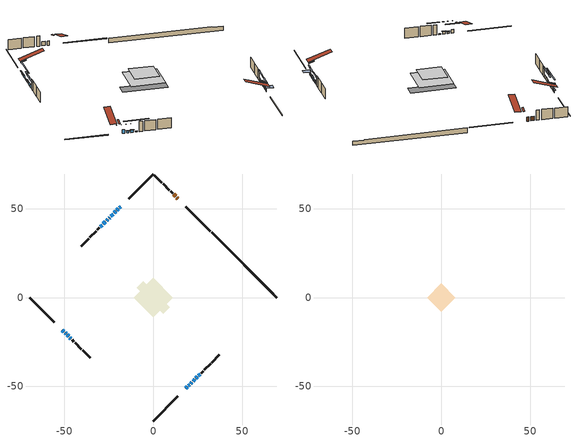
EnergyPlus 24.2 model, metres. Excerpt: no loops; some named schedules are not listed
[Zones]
conditioned space
 floor outside (Floor1 construction): -2.99,0 0,2.99 2.99,0 0,-2.99 z0.91
 floor adiabatic (AdiabaticFloorConstruction): -11.07,0 0,11.07 11.07,0 0,-11.07 z3.35
 floor foundation (Slab1 construction): -9.16,5.52 -5.52,9.16 9.16,-5.52 5.52,-9.16 z-1.28
 wall outside (RimJoist1 construction): 0,-69.45 13.88,-55.58 / -69.45,0 -55.58,-13.88 / 0,69.45 -13.88,55.58 / 32.16,37.3 18.28,51.17 z0.91:1.21
 wall outside (AdiabaticWallConstruction 1): 13.82,55.63 13.24,56.21 / 12.58,56.87 11.51,57.94 z0.91:2.94
 wall outside (AdiabaticWallConstruction): 18.34,-51.11 19.13,-50.32 / -24.52,44.93 -24.85,44.61 z0.91:2.13; -51.11,-18.34 -50.25,-19.2 / 25.43,-44.02 26.29,-43.16 z0.91:2.59; -18.34,51.12 -18.99,50.47 / -19.64,49.81 -20.4,49.06 / -21.05,48.4 -21.92,47.54 / 24.02,-45.44 24.77,-44.68 / -48.4,-21.05 -47.54,-21.92 z0.91:1.98; 19.78,-49.67 20.43,-49.02 / 21.09,-48.37 21.73,-47.72 z0.91:2.44; 22.39,-47.06 23.36,-46.09 z0.91:2.74; -49.6,-19.86 -49.06,-20.4 z0.91:1.67; -22.57,46.88 -23.87,45.59 z0.91:1.52; -46.88,-22.57 -46.34,-23.11 z0.91:1.32; -25.5,43.95 -26.22,43.23 / -26.88,42.57 -28.03,41.42 / -28.69,40.77 -29.67,39.78 z0.91:2.43
 wall outside (Wall1 construction): 26.95,-42.5 28.04,-41.41 / -45.68,-23.77 -44.59,-24.86 / -30.33,39.12 -31.42,38.03 / 10.85,58.6 9.76,59.69 z0.91:5.79
 wall outside (Wall2 construction): 28.69,-40.76 32.24,-37.21 / -43.94,-25.51 -40.39,-29.06 / -32.08,37.37 -35.62,33.83 / 9.11,60.34 5.56,63.89 z0.91:5.79
 wall outside (Wall3 construction): 32.89,-36.56 37.14,-32.31 / -39.74,-29.72 -35.49,-33.97 / -36.28,33.17 -40.53,28.92 / 4.91,64.54 0.66,68.79 z0.91:5.79
 wall foundation (FoundationWall1 construction): 32.81,36.64,-1.28 32.81,36.64,0.91 65.79,3.66,0.91 65.79,3.66,0.64 69.45,0,0.64 69.45,0,-1.28
 window (WindowConstruction 14): 18.34,-51.11 19.13,-50.33 z0.91:2.13
 window (WindowConstruction 4): -51.11,-18.34 -50.25,-19.2 z0.91:2.59
 window (WindowConstruction 5): -18.34,51.11 -18.98,50.47 z0.91:1.98
 window (WindowConstruction 6): -19.64,49.81 -20.4,49.06 z0.91:1.98
 window (WindowConstruction 7): -21.05,48.4 -21.91,47.54 z0.91:1.98
 window (WindowConstruction 8): 19.78,-49.67 20.43,-49.02 z0.91:2.43
 window (WindowConstruction 9): 21.09,-48.36 21.73,-47.72 z0.91:2.43
 window (WindowConstruction 10): 22.39,-47.06 23.36,-46.09 z0.91:2.74
 window (WindowConstruction 11): 24.02,-45.43 24.77,-44.68 z0.91:1.98
 window (WindowConstruction 12): -49.6,-19.86 -49.06,-20.4 z0.91:1.67
 window (WindowConstruction 13): -48.4,-21.05 -47.54,-21.91 z0.91:1.98
 window (WindowConstruction 16): -22.57,46.88 -23.86,45.59 z0.91:1.52
 window (WindowConstruction 17): -46.88,-22.57 -46.34,-23.11 z0.91:1.32
 window (WindowConstruction 15): -24.52,44.93 -24.84,44.61 z0.91:2.13
 window (WindowConstruction): -25.5,43.95 -26.22,43.23 z0.91:2.43
 window (WindowConstruction 1): -26.88,42.57 -28.03,41.42 z0.91:2.43
 window (WindowConstruction 2): -28.69,40.77 -29.67,39.78 z0.91:2.43
 window (WindowConstruction 3): 25.43,-44.02 26.29,-43.16 z0.91:2.59
 door (Door): 13.82,55.63 13.24,56.21 z0.91:2.94
 door (Door 1): 12.58,56.87 11.51,57.94 z0.91:2.94
 ceiling adiabatic (AdiabaticFloorConstruction): 0,-11.07 11.07,0 0,11.07 -11.07,0 z3.35
 roof outside (Roof2 construction): 17.68,-51.77,5.79 15.92,-50.01,6.62 15.46,-50.47,6.62 17.22,-52.24,5.79; -51.77,-17.68,5.79 -50.01,-15.92,6.62 -50.47,-15.46,6.62 -52.24,-17.22,5.79; -17.68,51.77,5.79 -15.92,50.01,6.62 -15.46,50.47,6.62 -17.22,52.24,5.79; 14.48,54.98,5.79 12.71,53.22,6.62 13.18,52.75,6.62 14.94,54.51,5.79
attic - vented
 floor to conditioned space (Floor2 construction Reversed): -7.9,0 0,7.9 7.9,0 0,-7.9 z5.79
 roof outside (Roof1 construction): 16.56,-52.89,5.79 8.87,-45.2,9.41 6.84,-47.23,9.41 14.53,-54.92,5.79; -52.89,-16.56,5.79 -45.2,-8.87,9.41 -47.23,-6.84,9.41 -54.92,-14.53,5.79; -16.56,52.89,5.79 -8.87,45.2,9.41 -6.84,47.23,9.41 -14.53,54.92,5.79; 15.6,53.86,5.79 7.9,46.16,9.41 9.93,44.13,9.41 17.62,51.83,5.79
shading: 19.66,-49.79 17.8,-51.65 19.96,-53.81 21.82,-51.95 z2.89; -48.39,-21.07 -52.98,-16.47 -53.27,-16.76 -48.68,-21.36 z5.23; -19.13,50.33 -18.2,51.26 -18.49,51.55 -19.42,50.62 z2.18; -20.54,48.91 -19.5,49.95 -19.79,50.24 -20.83,49.21 z2.18; -22.06,47.4 -20.91,48.54 -21.2,48.83 -22.35,47.69 z2.18; 22.3,-47.16 17.92,-51.53 18.21,-51.83 22.59,-47.45 z5.07; 23.6,-45.85 19.22,-50.23 19.51,-50.52 23.89,-46.14 z5.07; 23.5,-45.95 22.25,-47.2 22.54,-47.49 23.79,-46.24 z2.94; 24.91,-44.54 23.87,-45.58 24.17,-45.87 25.2,-44.83 z2.18; -48.91,-20.54 -49.74,-19.71 -50.03,-20.01 -49.21,-20.83 z1.87; -47.4,-22.06 -48.54,-20.91 -48.83,-21.2 -47.69,-22.35 z2.18; -27.67,41.78 -18.77,50.68 -19.06,50.98 -27.96,42.07 z6.9; -42.54,-26.91 -50.68,-18.77 -50.98,-19.06 -42.83,-27.21 z6.7; -28.09,41.36 -23.64,45.82 -23.93,46.11 -28.38,41.65 z5.07; -29.9,39.56 -25.01,44.44 -25.3,44.73 -30.19,39.85 z5.07; -31.54,37.91 -26.82,42.63 -27.11,42.92 -31.83,38.2 z5.07; 28.16,-41.29 23.56,-45.89 23.85,-46.18 28.45,-41.59 z5.23
[Building]
Building 1: Terrain=Suburbs
[Site:Location]
Erieau AUT_ON: Latitude {deg}=42.25; Longitude {deg}=-81.9; Time Zone {hr}=-5; Elevation {m}=178; Keep Site Location Information=Yes
[Site:GroundTemperature:Shallow]
5.2292, 3.30147, 3.1471, 4.0619, 7.73432, 11.3896, 14.5586, 16.5661, 16.7366, 15.1039, 12.0157, 8.47254
[Site:WaterMainsTemperature]
Calculation Method=Schedule; Temperature Schedule=mains temperature schedule
[Material] Roughness=Rough; Thermal Absorptance=0.9
Name | Thickness {m} | Conductivity {W/m-K} | Density {kg/m3} | Specific Heat {J/kg-K} | Solar Absorptance | Visible Absorptance
asphalt or fiberglass shingles | 0.00635 | 0.162714 | 1121.4 | 1465.45 | 0.4 | 0.4
ceiling loosefill ins | 0.169333 | 0.0480833 | 16.02 | 1046.75 | 0.7 | 0.7
ceiling stud and cavity | 0.1397 | 0.0937792 | 65.682 | 1177.47 | 0.7 | 0.7
concrete 4.0 in. | 0.1016 | 1.803125 | 2242.8 | 837.4 | 0.7 | 0.7
concrete 8.0 in. | 0.2032 | 1.803125 | 2242.8 | 837.4 | 0.7 | 0.7
door material | 0.04445 | 0.053851 | 512.64 | 1214.23 | 0.7 | 0.7
exterior vertical ins | 0.0123788 | 0.029427 | 32.04 | 1214.23 | 0.7 | 0.7
floor covering | 0.0127 | 0.0433444 | 54.468 | 1339.84 | 0.6 | 0.6
floor rigid ins; rim joist rigid ins; wall rigid ins | 0.051816 | 0.029427 | 32.04 | 1214.23 | 0.7 | 0.7
floor rigid ins 1; wall rigid ins 1 | 0.512978 | 0.029427 | 32.04 | 1214.23 | 0.7 | 0.7
floor stud and cavity | 0.1397 | 0.0987772 | 92.3553 | 1139.71 | 0.7 | 0.7
floor stud and cavity 1 | 0.1397 | 1.75129 | 37.0049 | 1207.88 | 0.7 | 0.7
furniture material conditioned space 1 | 0.1524 | 0.115458 | 640.8 | 1214.23 | 0.6 | 0.6
gypsum board | 0.0127 | 0.160291 | 801 | 837.4 | 0.6 | 0.6
gypsum board 1 | 0.0127 | 0.160291 | 801 | 837.4 | 0.7 | 0.7
osb sheathing 0.5 in. | 0.0127 | 0.115458 | 512.64 | 1214.23 | 0.7 | 0.7
osb sheathing 0.75 in. | 0.01905 | 0.115458 | 512.64 | 1214.23 | 0.7 | 0.7
osb sheathing 2.0 in. | 0.0508 | 0.115458 | 512.64 | 1214.23 | 0.7 | 0.7
rim joist stud and cavity | 0.0508 | 0.035201 | 125.044 | 1163.47 | 0.6 | 0.6
roof stud and cavity | 0.2032 | 0.116709 | 78.34581 | 1123.46 | 0.7 | 0.7
wall stud and cavity | 0.1397 | 0.319922 | 139.0536 | 1170.24 | 0.7 | 0.7
wall stud and cavity 1 | 0.1397 | 0.159636 | 139.0536 | 1170.24 | 0.7 | 0.7
wall stud and cavity 2 | 0.1397 | 0.160931 | 139.0536 | 1170.24 | 0.7 | 0.7
wall stud and cavity 3 | 0.0889 | 0.380278 | 52.3479 | 1209.89 | 0.7 | 0.7
wall stud and cavity 4 | 0.0889 | 0.391764 | 83.0341 | 1211.67 | 0.7 | 0.7
wood siding | 0.0254 | 0.102417 | 544.68 | 1172.36 | 0.4 | 0.4
wood siding 1; wood siding 2; wood siding 3 | 0.0254 | 0.102417 | 544.68 | 1172.36 | 0.7 | 0.7
[WindowMaterial:SimpleGlazingSystem]
Name | U-Factor {W/m2-K} | Solar Heat Gain Coefficient
WindowMaterial | 3.00253 | 0.51
WindowMaterial 1 | 2.95256 | 0.58
WindowMaterial 10 | 3.01672 | 0.5
WindowMaterial 11 | 2.98833 | 0.52
WindowMaterial 12 | 2.302429 | 0.57
WindowMaterial 13 | 2.97868 | 0.61
WindowMaterial 14 | 3.0383 | 0.46
WindowMaterial 15 | 3.063281 | 0.38
WindowMaterial 2 | 2.91792 | 0.63
WindowMaterial 3 | 2.921331 | 0.62
WindowMaterial 4 | 2.97868 | 0.55
WindowMaterial 5 | 3.02297 | 0.47
WindowMaterial 6 | 2.94859 | 0.58
WindowMaterial 7 | 2.94291 | 0.59
WindowMaterial 8 | 3.01842 | 0.49
WindowMaterial 9 | 2.94348 | 0.59
[Construction]
AdiabaticFloorConstruction: floor stud and cavity 1, floor rigid ins 1, osb sheathing 0.75 in., floor covering
AdiabaticWallConstruction: wood siding 2, wall rigid ins 1, wall stud and cavity 3, gypsum board
AdiabaticWallConstruction 1: wood siding 3, wall rigid ins 1, wall stud and cavity 3, gypsum board
Door; Door 1: door material
Floor1 construction: floor stud and cavity, floor rigid ins, osb sheathing 0.75 in., floor covering
Floor2 construction Reversed: gypsum board, ceiling stud and cavity, ceiling loosefill ins
FoundationWall1 construction: concrete 8.0 in., gypsum board 1
furniture construction conditioned space 1: furniture material conditioned space 1
PartitionWallConstruction: gypsum board, wall stud and cavity 4, gypsum board
RimJoist1 construction: wood siding 1, rim joist rigid ins, osb sheathing 2.0 in., rim joist stud and cavity
Roof1 construction: asphalt or fiberglass shingles
Roof2 construction: asphalt or fiberglass shingles, osb sheathing 0.75 in., roof stud and cavity, gypsum board
Slab1 construction: concrete 4.0 in.
Wall1 construction: wood siding, wall rigid ins, osb sheathing 0.5 in., wall stud and cavity, gypsum board
Wall2 construction: wood siding, wall rigid ins, osb sheathing 0.5 in., wall stud and cavity 1, gypsum board
Wall3 construction: wood siding, wall rigid ins, osb sheathing 0.5 in., wall stud and cavity 2, gypsum board
WindowConstruction: WindowMaterial
WindowConstruction 1: WindowMaterial 1
WindowConstruction 10: WindowMaterial 10
WindowConstruction 11; WindowConstruction 6: WindowMaterial 6
WindowConstruction 12: WindowMaterial 11
WindowConstruction 13; WindowConstruction 7: WindowMaterial 7
WindowConstruction 14: WindowMaterial 12
WindowConstruction 15: WindowMaterial 13
WindowConstruction 16: WindowMaterial 14
WindowConstruction 17: WindowMaterial 15
WindowConstruction 2: WindowMaterial 2
WindowConstruction 3: WindowMaterial 3
WindowConstruction 4: WindowMaterial 4
WindowConstruction 5: WindowMaterial 5
WindowConstruction 8: WindowMaterial 8
WindowConstruction 9: WindowMaterial 9
[Zone] Multiplier=1; Part of Total Floor Area=Yes
Name | Volume {m3}
attic - vented | 73.4979
conditioned space | 917.9
[Space]
Name | Zone | Volume {m3}
attic - vented 1 | attic - vented | 73.4979
conditioned space 1 | conditioned space | 917.9
[ZoneInfiltration:EffectiveLeakageArea]
infil attic - vented 1: Zone or Space=attic - vented 1; Schedule=Always On Discrete; Effective Air Leakage Area {cm2}=5991.36; Stack Coefficient=0.000252235; Wind Coefficient=1.07306e-05
[ZoneMixing]
whole house fan mix: Zone or Space=attic - vented; Schedule=Always On Continuous; Design Flow Rate Calculation Method=Flow/Zone; Design Flow Rate {m3/s}=0; Source Zone or Space=conditioned space
[SurfaceProperty:ExposedFoundationPerimeter]
Slab1: Exposed Perimeter Calculation Method=TotalExposedPerimeter; Total Exposed Perimeter {m}=51.815
[InternalMass] Zone or ZoneList=conditioned space; Space or SpaceList=conditioned space 1
Name | Construction | Surface Area {m2}
furniture mass conditioned space 1 | furniture construction conditioned space 1 | 147.86
partition wall mass | PartitionWallConstruction | 369.65
[Lights]
interior lighting: Zone or ZoneList or Space or SpaceList=conditioned space 1; Schedule=interior lighting schedule; Design Level Calculation Method=LightingLevel; Lighting Level {W}=343.2; Return Air Fraction=0; Fraction Radiant=0.6; Fraction Visible=0.2; Fraction Replaceable=1
[People]
occupants: Zone or ZoneList or Space or SpaceList=conditioned space 1; Number of People Schedule=occupants schedule; Number of People Calculation Method=People; Number of People=3; Fraction Radiant=0.314171; Sensible Heat Fraction=0.56303; Activity Level Schedule=occupants activity schedule; Carbon Dioxide Generation Rate {m3/s-W}=0; Enable ASHRAE 55 Comfort Warnings=No; Mean Radiant Temperature Calculation Type=EnclosureAveraged
[ElectricEquipment] Zone or ZoneList or Space or SpaceList=conditioned space 1; Design Level Calculation Method=EquipmentLevel
Name | Schedule | Design Level {W} | Fraction Latent | Fraction Radiant | Fraction Lost
clothes dryer | clothes dryer schedule | 140.772 | 0.015 | 0.081 | 0.85
clothes washer | clothes washer schedule | 32.1985 | 0.03 | 0.162 | 0.7
cooking range | cooking range schedule | 215.147 | 0.08 | 0.432 | 0.2
dishwasher | dishwasher schedule | 66.8632 | 0.3 | 0.18 | 0.4
fridge | fridge schedule | 72.9452 | 0 | 0.6 | 0
mech vent bath fan 0 | mech vent bath fan 0 schedule | 50.2 | 0 | 0 | 1
mech vent bath fan 1 | mech vent bath fan 1 schedule | 50.2 | 0 | 0 | 1
mech vent house fan | mech vent house fan schedule | 0 | 0 | 0 | 1
mech vent house fan cfis | mech vent house fan cfis schedule | 0 | 0 | 0 | 0
mech vent range fan 0 | mech vent range fan 0 schedule | 57 | 0 | 0 | 1
misc plug loads | misc plug loads schedule | 494.7 | 0.045 | 0.513 | 0.1
whole house fan | Always On Discrete | 0 | 0 | 0 | 1
[OtherEquipment] Zone or ZoneList or Space or SpaceList=conditioned space 1; Design Level Calculation Method=EquipmentLevel
Name | Fuel Type | Schedule | Design Level {W} | Fraction Latent | Fraction Radiant | Fraction Lost
clothes dryer 1 | Electricity | clothes dryer schedule | 0 | 0.015 | 0.081 | 0.85
cooking range 1 | Electricity | cooking range schedule | 0 | 0.08 | 0.432 | 0.2
general water use latent | None | general water use schedule | 62.594 | 1 | 0 | 0
general water use sensible | None | general water use schedule | -61.6891 | 0 | 0.6 | 0
mech vent house fan latent load | None | Always On Discrete | 0 | 1 | 0 | 0
mech vent house fan sensible load | None | Always On Discrete | 0 | 0 | 0 | 0
water heater energy adjustment1 | NaturalGas | Always On Discrete | 0.01 | 0 | 0 | 1
[ZoneInfiltration:DesignFlowRate] Zone or ZoneList or Space or SpaceList=conditioned space 1; Schedule=Always On Discrete; Design Flow Rate Calculation Method=Flow/Zone; Design Flow Rate {m3/s}=0
infil flow; natural vent flow; whole house fan flow
[Foundation:Kiva]
Foundation Kiva 1: Initial Indoor Air Temperature {C}=18; Wall Height Above Grade {m}=0.90998; Wall Depth Below Slab {m}=0.2032; Custom Block Material Name 1=exterior vertical ins; Custom Block Depth 1 {m}=2.189988; Custom Block X Position 1 {m}=0.2159; Custom Block Z Position 1 {m}=0
[Foundation:Kiva:Settings]
Soil Conductivity {W/m-K}=0.849921; Soil Density {kg/m3}=1842.3; Soil Specific Heat {J/kg-K}=418.7; Ground Solar Absorptivity=0.9; Ground Thermal Absorptivity=0.9; Ground Surface Roughness {m}=0.03; Far-Field Width {m}=40; Deep-Ground Boundary Condition=ZeroFlux; Deep-Ground Depth {m}=40; Minimum Cell Dimension {m}=0.2; Maximum Cell Growth Coefficient=3; Simulation Timestep=Timestep
[Exterior:Lights]
exterior lighting: Schedule=exterior lighting schedule; Design Level {W}=75.6
[Schedule:Constant]
Name | Hourly Value
Always On Continuous; mech vent house fan schedule; mech vent house fan cfis schedule; Always On Discrete | 1
occupants activity schedule | 117.228
fridge schedule | 0
[Schedule:Week:Daily]
interior lighting schedule Week Rule - Jan1-Jan27: interior lighting schedule day, interior lighting schedule day, interior lighting schedule day, interior lighting schedule day, interior lighting schedule day, interior lighting schedule day, interior lighting schedule day, interior lighting schedule default day, interior lighting schedule default day, interior lighting schedule default day, interior lighting schedule default day, interior lighting schedule default day
interior lighting schedule Week Rule - Jan28-Feb3: interior lighting schedule day, interior lighting schedule day, interior lighting schedule day, interior lighting schedule day, interior lighting schedule day 1, interior lighting schedule day 1, interior lighting schedule day 1, interior lighting schedule default day, interior lighting schedule default day, interior lighting schedule default day, interior lighting schedule default day, interior lighting schedule default day
interior lighting schedule Week Rule - Feb4-Feb24: interior lighting schedule day 1, interior lighting schedule day 1, interior lighting schedule day 1, interior lighting schedule day 1, interior lighting schedule day 1, interior lighting schedule day 1, interior lighting schedule day 1, interior lighting schedule default day, interior lighting schedule default day, interior lighting schedule default day, interior lighting schedule default day, interior lighting schedule default day
interior lighting schedule Week Rule - Feb25-Mar3: interior lighting schedule day 1, interior lighting schedule day 1, interior lighting schedule day 1, interior lighting schedule day 1, interior lighting schedule day 2, interior lighting schedule day 2, interior lighting schedule day 2, interior lighting schedule default day, interior lighting schedule default day, interior lighting schedule default day, interior lighting schedule default day, interior lighting schedule default day
interior lighting schedule Week Rule - Mar4-Mar31: interior lighting schedule day 2, interior lighting schedule day 2, interior lighting schedule day 2, interior lighting schedule day 2, interior lighting schedule day 2, interior lighting schedule day 2, interior lighting schedule day 2, interior lighting schedule default day, interior lighting schedule default day, interior lighting schedule default day, interior lighting schedule default day, interior lighting schedule default day
interior lighting schedule Week Rule - Apr1-Apr28: interior lighting schedule day 3, interior lighting schedule day 3, interior lighting schedule day 3, interior lighting schedule day 3, interior lighting schedule day 3, interior lighting schedule day 3, interior lighting schedule day 3, interior lighting schedule default day, interior lighting schedule default day, interior lighting schedule default day, interior lighting schedule default day, interior lighting schedule default day
interior lighting schedule Week Rule - Apr29-May5: interior lighting schedule day 3, interior lighting schedule day 3, interior lighting schedule day 4, interior lighting schedule day 4, interior lighting schedule day 4, interior lighting schedule day 4, interior lighting schedule day 4, interior lighting schedule default day, interior lighting schedule default day, interior lighting schedule default day, interior lighting schedule default day, interior lighting schedule default day
interior lighting schedule Week Rule - May6-May26: interior lighting schedule day 4, interior lighting schedule day 4, interior lighting schedule day 4, interior lighting schedule day 4, interior lighting schedule day 4, interior lighting schedule day 4, interior lighting schedule day 4, interior lighting schedule default day, interior lighting schedule default day, interior lighting schedule default day, interior lighting schedule default day, interior lighting schedule default day
interior lighting schedule Week Rule - May27-Jun2: interior lighting schedule day 4, interior lighting schedule day 4, interior lighting schedule day 4, interior lighting schedule day 4, interior lighting schedule day 4, interior lighting schedule day 5, interior lighting schedule day 5, interior lighting schedule default day, interior lighting schedule default day, interior lighting schedule default day, interior lighting schedule default day, interior lighting schedule default day
interior lighting schedule Week Rule - Jun3-Jun30: interior lighting schedule day 5, interior lighting schedule day 5, interior lighting schedule day 5, interior lighting schedule day 5, interior lighting schedule day 5, interior lighting schedule day 5, interior lighting schedule day 5, interior lighting schedule default day, interior lighting schedule default day, interior lighting schedule default day, interior lighting schedule default day, interior lighting schedule default day
interior lighting schedule Week Rule - Jul1-Jul28: interior lighting schedule day 6, interior lighting schedule day 6, interior lighting schedule day 6, interior lighting schedule day 6, interior lighting schedule day 6, interior lighting schedule day 6, interior lighting schedule day 6, interior lighting schedule default day, interior lighting schedule default day, interior lighting schedule default day, interior lighting schedule default day, interior lighting schedule default day
interior lighting schedule Week Rule - Jul29-Aug4: interior lighting schedule day 6, interior lighting schedule day 6, interior lighting schedule day 6, interior lighting schedule day 7, interior lighting schedule day 7, interior lighting schedule day 7, interior lighting schedule day 7, interior lighting schedule default day, interior lighting schedule default day, interior lighting schedule default day, interior lighting schedule default day, interior lighting schedule default day
interior lighting schedule Week Rule - Aug5-Aug25: interior lighting schedule day 7, interior lighting schedule day 7, interior lighting schedule day 7, interior lighting schedule day 7, interior lighting schedule day 7, interior lighting schedule day 7, interior lighting schedule day 7, interior lighting schedule default day, interior lighting schedule default day, interior lighting schedule default day, interior lighting schedule default day, interior lighting schedule default day
interior lighting schedule Week Rule - Aug26-Sep1: interior lighting schedule day 7, interior lighting schedule day 7, interior lighting schedule day 7, interior lighting schedule day 7, interior lighting schedule day 7, interior lighting schedule day 7, interior lighting schedule day 8, interior lighting schedule default day, interior lighting schedule default day, interior lighting schedule default day, interior lighting schedule default day, interior lighting schedule default day
interior lighting schedule Week Rule - Sep2-Sep29: interior lighting schedule day 8, interior lighting schedule day 8, interior lighting schedule day 8, interior lighting schedule day 8, interior lighting schedule day 8, interior lighting schedule day 8, interior lighting schedule day 8, interior lighting schedule default day, interior lighting schedule default day, interior lighting schedule default day, interior lighting schedule default day, interior lighting schedule default day
interior lighting schedule Week Rule - Sep30-Oct6: interior lighting schedule day 8, interior lighting schedule day 9, interior lighting schedule day 9, interior lighting schedule day 9, interior lighting schedule day 9, interior lighting schedule day 9, interior lighting schedule day 9, interior lighting schedule default day, interior lighting schedule default day, interior lighting schedule default day, interior lighting schedule default day, interior lighting schedule default day
interior lighting schedule Week Rule - Oct7-Oct27: interior lighting schedule day 9, interior lighting schedule day 9, interior lighting schedule day 9, interior lighting schedule day 9, interior lighting schedule day 9, interior lighting schedule day 9, interior lighting schedule day 9, interior lighting schedule default day, interior lighting schedule default day, interior lighting schedule default day, interior lighting schedule default day, interior lighting schedule default day
interior lighting schedule Week Rule - Oct28-Nov3: interior lighting schedule day 9, interior lighting schedule day 9, interior lighting schedule day 9, interior lighting schedule day 9, interior lighting schedule day 10, interior lighting schedule day 10, interior lighting schedule day 10, interior lighting schedule default day, interior lighting schedule default day, interior lighting schedule default day, interior lighting schedule default day, interior lighting schedule default day
interior lighting schedule Week Rule - Nov4-Nov24: interior lighting schedule day 10, interior lighting schedule day 10, interior lighting schedule day 10, interior lighting schedule day 10, interior lighting schedule day 10, interior lighting schedule day 10, interior lighting schedule day 10, interior lighting schedule default day, interior lighting schedule default day, interior lighting schedule default day, interior lighting schedule default day, interior lighting schedule default day
interior lighting schedule Week Rule - Nov25-Dec1: interior lighting schedule day 10, interior lighting schedule day 10, interior lighting schedule day 10, interior lighting schedule day 10, interior lighting schedule day 10, interior lighting schedule day 10, interior lighting schedule day 11, interior lighting schedule default day, interior lighting schedule default day, interior lighting schedule default day, interior lighting schedule default day, interior lighting schedule default day
interior lighting schedule Week Rule - Dec2-Dec31: interior lighting schedule day 11, interior lighting schedule day 11, interior lighting schedule day 11, interior lighting schedule day 11, interior lighting schedule day 11, interior lighting schedule day 11, interior lighting schedule day 11, interior lighting schedule default day, interior lighting schedule default day, interior lighting schedule default day, interior lighting schedule default day, interior lighting schedule default day
occupants schedule Week Rule - Jan1-Dec31: occupants schedule day, occupants schedule day, occupants schedule day, occupants schedule day, occupants schedule day, occupants schedule day, occupants schedule day, occupants schedule default day, occupants schedule default day, occupants schedule default day, occupants schedule default day, occupants schedule default day
clothes dryer schedule Week Rule - Jan1-Dec31: clothes dryer schedule day, clothes dryer schedule day, clothes dryer schedule day, clothes dryer schedule day, clothes dryer schedule day, clothes dryer schedule day, clothes dryer schedule day, clothes dryer schedule default day, clothes dryer schedule default day, clothes dryer schedule default day, clothes dryer schedule default day, clothes dryer schedule default day
clothes washer schedule Week Rule - Jan1-Dec31: clothes washer schedule day, clothes washer schedule day, clothes washer schedule day, clothes washer schedule day, clothes washer schedule day, clothes washer schedule day, clothes washer schedule day, clothes washer schedule default day, clothes washer schedule default day, clothes washer schedule default day, clothes washer schedule default day, clothes washer schedule default day
cooking range schedule Week Rule - Jan1-Dec31: cooking range schedule day, cooking range schedule day, cooking range schedule day, cooking range schedule day, cooking range schedule day, cooking range schedule day, cooking range schedule day, cooking range schedule default day, cooking range schedule default day, cooking range schedule default day, cooking range schedule default day, cooking range schedule default day
dishwasher schedule Week Rule - Jan1-Dec31: dishwasher schedule day, dishwasher schedule day, dishwasher schedule day, dishwasher schedule day, dishwasher schedule day, dishwasher schedule day, dishwasher schedule day, dishwasher schedule default day, dishwasher schedule default day, dishwasher schedule default day, dishwasher schedule default day, dishwasher schedule default day
mech vent bath fan 0 schedule Week Rule - Jan1-Dec31: mech vent bath fan 0 schedule day, mech vent bath fan 0 schedule day, mech vent bath fan 0 schedule day, mech vent bath fan 0 schedule day, mech vent bath fan 0 schedule day, mech vent bath fan 0 schedule day, mech vent bath fan 0 schedule day, mech vent bath fan 0 schedule default day, mech vent bath fan 0 schedule default day, mech vent bath fan 0 schedule default day, mech vent bath fan 0 schedule default day, mech vent bath fan 0 schedule default day
mech vent bath fan 1 schedule Week Rule - Jan1-Dec31: mech vent bath fan 1 schedule day, mech vent bath fan 1 schedule day, mech vent bath fan 1 schedule day, mech vent bath fan 1 schedule day, mech vent bath fan 1 schedule day, mech vent bath fan 1 schedule day, mech vent bath fan 1 schedule day, mech vent bath fan 1 schedule default day, mech vent bath fan 1 schedule default day, mech vent bath fan 1 schedule default day, mech vent bath fan 1 schedule default day, mech vent bath fan 1 schedule default day
mech vent range fan 0 schedule Week Rule - Jan1-Dec31: mech vent range fan 0 schedule day, mech vent range fan 0 schedule day, mech vent range fan 0 schedule day, mech vent range fan 0 schedule day, mech vent range fan 0 schedule day, mech vent range fan 0 schedule day, mech vent range fan 0 schedule day, mech vent range fan 0 schedule default day, mech vent range fan 0 schedule default day, mech vent range fan 0 schedule default day, mech vent range fan 0 schedule default day, mech vent range fan 0 schedule default day
misc plug loads schedule Week Rule - Jan1-Dec31: misc plug loads schedule day, misc plug loads schedule day, misc plug loads schedule day, misc plug loads schedule day, misc plug loads schedule day, misc plug loads schedule day, misc plug loads schedule day, misc plug loads schedule default day, misc plug loads schedule default day, misc plug loads schedule default day, misc plug loads schedule default day, misc plug loads schedule default day
general water use schedule Week Rule - Jan1-Dec31: general water use schedule day, general water use schedule day, general water use schedule day, general water use schedule day, general water use schedule day, general water use schedule day, general water use schedule day, general water use schedule default day, general water use schedule default day, general water use schedule default day, general water use schedule default day, general water use schedule default day
exterior lighting schedule Week Rule - Jan1-Jan27: exterior lighting schedule day, exterior lighting schedule day, exterior lighting schedule day, exterior lighting schedule day, exterior lighting schedule day, exterior lighting schedule day, exterior lighting schedule day, exterior lighting schedule default day, exterior lighting schedule default day, exterior lighting schedule default day, exterior lighting schedule default day, exterior lighting schedule default day
exterior lighting schedule Week Rule - Jan28-Feb3: exterior lighting schedule day, exterior lighting schedule day, exterior lighting schedule day, exterior lighting schedule day, exterior lighting schedule day 1, exterior lighting schedule day 1, exterior lighting schedule day 1, exterior lighting schedule default day, exterior lighting schedule default day, exterior lighting schedule default day, exterior lighting schedule default day, exterior lighting schedule default day
exterior lighting schedule Week Rule - Feb4-Feb24: exterior lighting schedule day 1, exterior lighting schedule day 1, exterior lighting schedule day 1, exterior lighting schedule day 1, exterior lighting schedule day 1, exterior lighting schedule day 1, exterior lighting schedule day 1, exterior lighting schedule default day, exterior lighting schedule default day, exterior lighting schedule default day, exterior lighting schedule default day, exterior lighting schedule default day
exterior lighting schedule Week Rule - Feb25-Mar3: exterior lighting schedule day 1, exterior lighting schedule day 1, exterior lighting schedule day 1, exterior lighting schedule day 1, exterior lighting schedule day 2, exterior lighting schedule day 2, exterior lighting schedule day 2, exterior lighting schedule default day, exterior lighting schedule default day, exterior lighting schedule default day, exterior lighting schedule default day, exterior lighting schedule default day
exterior lighting schedule Week Rule - Mar4-Mar31: exterior lighting schedule day 2, exterior lighting schedule day 2, exterior lighting schedule day 2, exterior lighting schedule day 2, exterior lighting schedule day 2, exterior lighting schedule day 2, exterior lighting schedule day 2, exterior lighting schedule default day, exterior lighting schedule default day, exterior lighting schedule default day, exterior lighting schedule default day, exterior lighting schedule default day
exterior lighting schedule Week Rule - Apr1-Apr28: exterior lighting schedule day 3, exterior lighting schedule day 3, exterior lighting schedule day 3, exterior lighting schedule day 3, exterior lighting schedule day 3, exterior lighting schedule day 3, exterior lighting schedule day 3, exterior lighting schedule default day, exterior lighting schedule default day, exterior lighting schedule default day, exterior lighting schedule default day, exterior lighting schedule default day
exterior lighting schedule Week Rule - Apr29-May5: exterior lighting schedule day 3, exterior lighting schedule day 3, exterior lighting schedule day 4, exterior lighting schedule day 4, exterior lighting schedule day 4, exterior lighting schedule day 4, exterior lighting schedule day 4, exterior lighting schedule default day, exterior lighting schedule default day, exterior lighting schedule default day, exterior lighting schedule default day, exterior lighting schedule default day
exterior lighting schedule Week Rule - May6-May26: exterior lighting schedule day 4, exterior lighting schedule day 4, exterior lighting schedule day 4, exterior lighting schedule day 4, exterior lighting schedule day 4, exterior lighting schedule day 4, exterior lighting schedule day 4, exterior lighting schedule default day, exterior lighting schedule default day, exterior lighting schedule default day, exterior lighting schedule default day, exterior lighting schedule default day
exterior lighting schedule Week Rule - May27-Jun2: exterior lighting schedule day 4, exterior lighting schedule day 4, exterior lighting schedule day 4, exterior lighting schedule day 4, exterior lighting schedule day 4, exterior lighting schedule day 5, exterior lighting schedule day 5, exterior lighting schedule default day, exterior lighting schedule default day, exterior lighting schedule default day, exterior lighting schedule default day, exterior lighting schedule default day
exterior lighting schedule Week Rule - Jun3-Jun30: exterior lighting schedule day 5, exterior lighting schedule day 5, exterior lighting schedule day 5, exterior lighting schedule day 5, exterior lighting schedule day 5, exterior lighting schedule day 5, exterior lighting schedule day 5, exterior lighting schedule default day, exterior lighting schedule default day, exterior lighting schedule default day, exterior lighting schedule default day, exterior lighting schedule default day
[Schedule:Year]
interior lighting schedule: interior lighting schedule Week Rule - Jan1-Jan27, 1, 1, 1, 27, interior lighting schedule Week Rule - Jan28-Feb3, 1, 28, 2, 3, interior lighting schedule Week Rule - Feb4-Feb24, 2, 4, 2, 24, interior lighting schedule Week Rule - Feb25-Mar3, 2, 25, 3, 3, interior lighting schedule Week Rule - Mar4-Mar31, 3, 4, 3, 31, interior lighting schedule Week Rule - Apr1-Apr28, 4, 1, 4, 28, interior lighting schedule Week Rule - Apr29-May5, 4, 29, 5, 5, interior lighting schedule Week Rule - May6-May26, 5, 6, 5, 26, interior lighting schedule Week Rule - May27-Jun2, 5, 27, 6, 2, interior lighting schedule Week Rule - Jun3-Jun30, 6, 3, 6, 30, interior lighting schedule Week Rule - Jul1-Jul28, 7, 1, 7, 28, interior lighting schedule Week Rule - Jul29-Aug4, 7, 29, 8, 4, interior lighting schedule Week Rule - Aug5-Aug25, 8, 5, 8, 25, interior lighting schedule Week Rule - Aug26-Sep1, 8, 26, 9, 1, interior lighting schedule Week Rule - Sep2-Sep29, 9, 2, 9, 29, interior lighting schedule Week Rule - Sep30-Oct6, 9, 30, 10, 6, interior lighting schedule Week Rule - Oct7-Oct27, 10, 7, 10, 27, interior lighting schedule Week Rule - Oct28-Nov3, 10, 28, 11, 3, interior lighting schedule Week Rule - Nov4-Nov24, 11, 4, 11, 24, interior lighting schedule Week Rule - Nov25-Dec1, 11, 25, 12, 1, interior lighting schedule Week Rule - Dec2-Dec31, 12, 2, 12, 31
occupants schedule: occupants schedule Week Rule - Jan1-Dec31, 1, 1, 12, 31
clothes dryer schedule: clothes dryer schedule Week Rule - Jan1-Dec31, 1, 1, 12, 31
clothes washer schedule: clothes washer schedule Week Rule - Jan1-Dec31, 1, 1, 12, 31
cooking range schedule: cooking range schedule Week Rule - Jan1-Dec31, 1, 1, 12, 31
dishwasher schedule: dishwasher schedule Week Rule - Jan1-Dec31, 1, 1, 12, 31
mech vent bath fan 0 schedule: mech vent bath fan 0 schedule Week Rule - Jan1-Dec31, 1, 1, 12, 31
mech vent bath fan 1 schedule: mech vent bath fan 1 schedule Week Rule - Jan1-Dec31, 1, 1, 12, 31
mech vent range fan 0 schedule: mech vent range fan 0 schedule Week Rule - Jan1-Dec31, 1, 1, 12, 31
misc plug loads schedule: misc plug loads schedule Week Rule - Jan1-Dec31, 1, 1, 12, 31
general water use schedule: general water use schedule Week Rule - Jan1-Dec31, 1, 1, 12, 31
exterior lighting schedule: exterior lighting schedule Week Rule - Jan1-Jan27, 1, 1, 1, 27, exterior lighting schedule Week Rule - Jan28-Feb3, 1, 28, 2, 3, exterior lighting schedule Week Rule - Feb4-Feb24, 2, 4, 2, 24, exterior lighting schedule Week Rule - Feb25-Mar3, 2, 25, 3, 3, exterior lighting schedule Week Rule - Mar4-Mar31, 3, 4, 3, 31, exterior lighting schedule Week Rule - Apr1-Apr28, 4, 1, 4, 28, exterior lighting schedule Week Rule - Apr29-May5, 4, 29, 5, 5, exterior lighting schedule Week Rule - May6-May26, 5, 6, 5, 26, exterior lighting schedule Week Rule - May27-Jun2, 5, 27, 6, 2, exterior lighting schedule Week Rule - Jun3-Jun30, 6, 3, 6, 30, exterior lighting schedule Week Rule - Jul1-Jul28, 7, 1, 7, 28, exterior lighting schedule Week Rule - Jul29-Aug4, 7, 29, 8, 4, exterior lighting schedule Week Rule - Aug5-Aug25, 8, 5, 8, 25, exterior lighting schedule Week Rule - Aug26-Sep1, 8, 26, 9, 1, exterior lighting schedule Week Rule - Sep2-Sep29, 9, 2, 9, 29, exterior lighting schedule Week Rule - Sep30-Oct6, 9, 30, 10, 6, exterior lighting schedule Week Rule - Oct7-Oct27, 10, 7, 10, 27, exterior lighting schedule Week Rule - Oct28-Nov3, 10, 28, 11, 3, exterior lighting schedule Week Rule - Nov4-Nov24, 11, 4, 11, 24, exterior lighting schedule Week Rule - Nov25-Dec1, 11, 25, 12, 1, exterior lighting schedule Week Rule - Dec2-Dec31, 12, 2, 12, 31
[Schedule:Compact]
mains temperature schedule: Through: 01/01, For: AllDays, Until: 24:00, 8.89333, Through: 01/02, For: AllDays, Until: 24:00, 8.82722, Through: 01/03, For: AllDays, Until: 24:00, 8.76167, Through: 01/04, For: AllDays, Until: 24:00, 8.69778, Through: 01/05, For: AllDays, Until: 24:00, 8.635, Through: 01/06, For: AllDays, Until: 24:00, 8.57333, Through: 01/07, For: AllDays, Until: 24:00, 8.51333, Through: 01/08, For: AllDays, Until: 24:00, 8.455, Through: 01/09, For: AllDays, Until: 24:00, 8.39778, Through: 01/10, For: AllDays, Until: 24:00, 8.34167, Through: 01/11, For: AllDays, Until: 24:00, 8.28722, Through: 01/12, For: AllDays, Until: 24:00, 8.23444, Through: 01/13, For: AllDays, Until: 24:00, 8.18278, Through: 01/14, For: AllDays, Until: 24:00, 8.13222, Through: 01/15, For: AllDays, Until: 24:00, 8.08389, Through: 01/16, For: AllDays, Until: 24:00, 8.03667, Through: 01/17, For: AllDays, Until: 24:00, 7.99111, Through: 01/18, For: AllDays, Until: 24:00, 7.94667, Through: 01/19, For: AllDays, Until: 24:00, 7.90389, Through: 01/20, For: AllDays, Until: 24:00, 7.86278, Through: 01/21, For: AllDays, Until: 24:00, 7.82333, Through: 01/22, For: AllDays, Until: 24:00, 7.78556, Through: 01/23, For: AllDays, Until: 24:00, 7.74889, Through: 01/24, For: AllDays, Until: 24:00, 7.71444, Through: 01/25, For: AllDays, Until: 24:00, 7.68111, Through: 01/26, For: AllDays, Until: 24:00, 7.64944, Through: 01/27, For: AllDays, Until: 24:00, 7.61944, Through: 01/28, For: AllDays, Until: 24:00, 7.59111, Through: 01/29, For: AllDays, Until: 24:00, 7.56444, Through: 01/30, For: AllDays, Until: 24:00, 7.53944, Through: 01/31, For: AllDays, Until: 24:00, 7.51611, Through: 02/01, For: AllDays, Until: 24:00, 7.49444, Through: 02/02, For: AllDays, Until: 24:00, 7.47389, Through: 02/03, For: AllDays, Until: 24:00, 7.45556, Through: 02/04, For: AllDays, Until: 24:00, 7.43889, Through: 02/05, For: AllDays, Until: 24:00, 7.42389, Through: 02/06, For: AllDays, Until: 24:00, 7.41056, Through: 02/07, For: AllDays, Until: 24:00, 7.39889, Through: 02/08, For: AllDays, Until: 24:00, 7.38833, Through: 02/09, For: AllDays, Until: 24:00, 7.38, Through: 02/10, For: AllDays, Until: 24:00, 7.37389, Through: 02/11, For: AllDays, Until: 24:00, 7.36889, Through: 02/12, For: AllDays, Until: 24:00, 7.36556, Through: 02/13, For: AllDays, Until: 24:00, 7.36389, Through: 02/14, For: AllDays, Until: 24:00, 7.36389, Through: 02/15, For: AllDays, Until: 24:00, 7.36611, Through: 02/16, For: AllDays, Until: 24:00, 7.36944, Through: 02/17, For: AllDays, Until: 24:00, 7.375, Through: 02/18, For: AllDays, Until: 24:00, 7.38167, Through: 02/19, For: AllDays, Until: 24:00, 7.39056, Through: 02/20, For: AllDays, Until: 24:00, 7.40056, Through: 02/21, For: AllDays, Until: 24:00, 7.41278, Through: 02/22, For: AllDays, Until: 24:00, 7.42667, Through: 02/23, For: AllDays, Until: 24:00, 7.44222, Through: 02/24, For: AllDays, Until: 24:00, 7.45889, Through: 02/25, For: AllDays, Until: 24:00, 7.47778, Through: 02/26, For: AllDays, Until: 24:00, 7.49833, Through: 02/27, For: AllDays, Until: 24:00, 7.52056, Through: 02/28, For: AllDays, Until: 24:00, 7.54444, Through: 03/01, For: AllDays, Until: 24:00, 7.56944, Through: 03/02, For: AllDays, Until: 24:00, 7.59667, Through: 03/03, For: AllDays, Until: 24:00, 7.62556, Through: 03/04, For: AllDays, Until: 24:00, 7.65556, Through: 03/05, For: AllDays, Until: 24:00, 7.68778, Through: 03/06, For: AllDays, Until: 24:00, 7.72111, Through: 03/07, For: AllDays, Until: 24:00, 7.75611, Through: 03/08, For: AllDays, Until: 24:00, 7.79278, Through: 03/09, For: AllDays, Until: 24:00, 7.83111, Through: 03/10, For: AllDays, Until: 24:00, 7.87111, Through: 03/11, For: AllDays, Until: 24:00, 7.91222, Through: 03/12, For: AllDays, Until: 24:00, 7.95556, Through: 03/13, For: AllDays, Until: 24:00, 8, Through: 03/14, For: AllDays, Until: 24:00, 8.04556, Through: 03/15, For: AllDays, Until: 24:00, 8.09333, Through: 03/16, For: AllDays, Until: 24:00, 8.14222, Through: 03/17, For: AllDays, Until: 24:00, 8.19278, Through: 03/18, For: AllDays, Until: 24:00, 8.24444, Through: 03/19, For: AllDays, Until: 24:00, 8.29778, Through: 03/20, For: AllDays, Until: 24:00, 8.35278, Through: 03/21, For: AllDays, Until: 24:00, 8.40889, Through: 03/22, For: AllDays, Until: 24:00, 8.46611, Through: 03/23, For: AllDays, Until: 24:00, 8.52556, Through: 03/24, For: AllDays, Until: 24:00, 8.58556, Through: 03/25, For: AllDays, Until: 24:00, 8.64722, Through: 03/26, For: AllDays, Until: 24:00, 8.71, Through: 03/27, For: AllDays, Until: 24:00, 8.77444, Through: 03/28, For: AllDays, Until: 24:00, 8.84, Through: 03/29, For: AllDays, Until: 24:00, 8.90667, Through: 03/30, For: AllDays, Until: 24:00, 8.975, Through: 03/31, For: AllDays, Until: 24:00, 9.04389, Through: 04/01, For: AllDays, Until: 24:00, 9.11444, Through: 04/02, For: AllDays, Until: 24:00, 9.18611, Through: 04/03, For: AllDays, Until: 24:00, 9.25889, Through: 04/04, For: AllDays, Until: 24:00, 9.33278, Through: 04/05, For: AllDays, Until: 24:00, 9.40833, Through: 04/06, For: AllDays, Until: 24:00, 9.48444, Through: 04/07, For: AllDays, Until: 24:00, 9.56167, Through: 04/08, For: AllDays, Until: 24:00, 9.64, Through: 04/09, For: AllDays, Until: 24:00, 9.71889, Through: 04/10, For: AllDays, Until: 24:00, 9.79944, Through: 04/11, For: AllDays, Until: 24:00, 9.88056, Through: 04/12, For: AllDays, Until: 24:00, 9.96333, Through: 04/13, For: AllDays, Until: 24:00, 10.0461, Through: 04/14, For: AllDays, Until: 24:00, 10.1306, Through: 04/15, For: AllDays, Until: 24:00, 10.2156, Through: 04/16, For: AllDays, Until: 24:00, 10.3011, Through: 04/17, For: AllDays, Until: 24:00, 10.3878, Through: 04/18, For: AllDays, Until: 24:00, 10.4756, Through: 04/19, For: AllDays, Until: 24:00, 10.5639, Through: 04/20, For: AllDays, Until: 24:00, 10.6528, Through: 04/21, For: AllDays, Until: 24:00, 10.7422, Through: 04/22, For: AllDays, Until: 24:00, 10.8328, Through: 04/23, For: AllDays, Until: 24:00, 10.9239, Through: 04/24, For: AllDays, Until: 24:00, 11.0156, Through: 04/25, For: AllDays, Until: 24:00, 11.1083, Through: 04/26, For: AllDays, Until: 24:00, 11.2011, Through: 04/27, For: AllDays, Until: 24:00, 11.295, Through: 04/28, For: AllDays, Until: 24:00, 11.3889, Through: 04/29, For: AllDays, Until: 24:00, 11.4833, Through: 04/30, For: AllDays, Until: 24:00, 11.5783, Through: 05/01, For: AllDays, Until: 24:00, 11.6739, Through: 05/02, For: AllDays, Until: 24:00, 11.77, Through: 05/03, For: AllDays, Until: 24:00, 11.8661, Through: 05/04, For: AllDays, Until: 24:00, 11.9633, Through: 05/05, For: AllDays, Until: 24:00, 12.06, Through: 05/06, For: AllDays, Until: 24:00, 12.1578, Through: 05/07, For: AllDays, Until: 24:00, 12.255, Through: 05/08, For: AllDays, Until: 24:00, 12.3533, Through: 05/09, For: AllDays, Until: 24:00, 12.4511, Through: 05/10, For: AllDays, Until: 24:00, 12.5494, Through: 05/11, For: AllDays, Until: 24:00, 12.6483, Through: 05/12, For: AllDays, Until: 24:00, 12.7467, Through: 05/13, For: AllDays, Until: 24:00, 12.8456, Through: 05/14, For: AllDays, Until: 24:00, 12.9444, Through: 05/15, For: AllDays, Until: 24:00, 13.0433, Through: 05/16, For: AllDays, Until: 24:00, 13.1422, Through: 05/17, For: AllDays, Until: 24:00, 13.2411, Through: 05/18, For: AllDays, Until: 24:00, 13.34, Through: 05/19, For: AllDays, Until: 24:00, 13.4383, Through: 05/20, For: AllDays, Until: 24:00, 13.5372, Through: 05/21, For: AllDays, Until: 24:00, 13.6356, Through: 05/22, For: AllDays, Until: 24:00, 13.7339, Through: 05/23, For: AllDays, Until: 24:00, 13.8322, Through: 05/24, For: AllDays, Until: 24:00, 13.9306, Through: 05/25, For: AllDays, Until: 24:00, 14.0283, Through: 05/26, For: AllDays, Until: 24:00, 14.1256, Through: 05/27, For: AllDays, Until: 24:00, 14.2228, Through: 05/28, For: AllDays, Until: 24:00, 14.3194, Through: 05/29, For: AllDays, Until: 24:00, 14.4161, Through: 05/30, For: AllDays, Until: 24:00, 14.5122, Through: 05/31, For: AllDays, Until: 24:00, 14.6078, Through: 06/01, For: AllDays, Until: 24:00, 14.7033, Through: 06/02, For: AllDays, Until: 24:00, 14.7978, Through: 06/03, For: AllDays, Until: 24:00, 14.8922, Through: 06/04, For: AllDays, Until: 24:00, 14.9861, Through: 06/05, For: AllDays, Until: 24:00, 15.0789, Through: 06/06, For: AllDays, Until: 24:00, 15.1717, Through: 06/07, For: AllDays, Until: 24:00, 15.2639, Through: 06/08, For: AllDays, Until: 24:00, 15.355, Through: 06/09, For: AllDays, Until: 24:00, 15.4456, Through: 06/10, For: AllDays, Until: 24:00, 15.5356, Through: 06/11, For: AllDays, Until: 24:00, 15.625, Through: 06/12, For: AllDays, Until: 24:00, 15.7139, Through: 06/13, For: AllDays, Until: 24:00, 15.8017, Through: 06/14, For: AllDays, Until: 24:00, 15.8883, Through: 06/15, For: AllDays, Until: 24:00, 15.9744, Through: 06/16, For: AllDays, Until: 24:00, 16.06, Through: 06/17, For: AllDays, Until: 24:00, 16.1444, Through: 06/18, For: AllDays, Until: 24:00, 16.2278, Through: 06/19, For: AllDays, Until: 24:00, 16.3106, Through: 06/20, For: AllDays, Until: 24:00, 16.3922, Through: 06/21, For: AllDays, Until: 24:00, 16.4728, Through: 06/22, For: AllDays, Until: 24:00, 16.5522, Through: 06/23, For: AllDays, Until: 24:00, 16.6311, Through: 06/24, For: AllDays, Until: 24:00, 16.7089, Through: 06/25, For: AllDays, Until: 24:00, 16.7856, Through: 06/26, For: AllDays, Until: 24:00, 16.8606, Through: 06/27, For: AllDays, Until: 24:00, 16.935, Through: 06/28, For: AllDays, Until: 24:00, 17.0083, Through: 06/29, For: AllDays, Until: 24:00, 17.0806, Through: 06/30, For: AllDays, Until: 24:00, 17.1511, Through: 07/01, For: AllDays, Until: 24:00, 17.2211, Through: 07/02, For: AllDays, Until: 24:00, 17.2894, Through: 07/03, For: AllDays, Until: 24:00, 17.3567, Through: 07/04, For: AllDays, Until: 24:00, 17.4228, Through: 07/05, For: AllDays, Until: 24:00, 17.4878, Through: 07/06, For: AllDays, Until: 24:00, 17.5511, Through: 07/07, For: AllDays, Until: 24:00, 17.6133, Through: 07/08, For: AllDays, Until: 24:00, 17.6739, Through: 07/09, For: AllDays, Until: 24:00, 17.7333, Through: 07/10, For: AllDays, Until: 24:00, 17.7911, Through: 07/11, For: AllDays, Until: 24:00, 17.8478, Through: 07/12, For: AllDays, Until: 24:00, 17.9033, Through: 07/13, For: AllDays, Until: 24:00, 17.9572, Through: 07/14, For: AllDays, Until: 24:00, 18.0094, Through: 07/15, For: AllDays, Until: 24:00, 18.0606, Through: 07/16, For: AllDays, Until: 24:00, 18.11, Through: 07/17, For: AllDays, Until: 24:00, 18.1578, Through: 07/18, For: AllDays, Until: 24:00, 18.2044, Through: 07/19, For: AllDays, Until: 24:00, 18.2494, Through: 07/20, For: AllDays, Until: 24:00, 18.2928, Through: 07/21, For: AllDays, Until: 24:00, 18.335, Through: 07/22, For: AllDays, Until: 24:00, 18.3756, Through: 07/23, For: AllDays, Until: 24:00, 18.4139, Through: 07/24, For: AllDays, Until: 24:00, 18.4517, Through: 07/25, For: AllDays, Until: 24:00, 18.4872, Through: 07/26, For: AllDays, Until: 24:00, 18.5211, Through: 07/27, For: AllDays, Until: 24:00, 18.5539, Through: 07/28, For: AllDays, Until: 24:00, 18.5844, Through: 07/29, For: AllDays, Until: 24:00, 18.6139, Through: 07/30, For: AllDays, Until: 24:00, 18.6417, Through: 07/31, For: AllDays, Until: 24:00, 18.6678, Through: 08/01, For: AllDays, Until: 24:00, 18.6917, Through: 08/02, For: AllDays, Until: 24:00, 18.7144, Through: 08/03, For: AllDays, Until: 24:00, 18.7356, Through: 08/04, For: AllDays, Until: 24:00, 18.755, Through: 08/05, For: AllDays, Until: 24:00, 18.7728, Through: 08/06, For: AllDays, Until: 24:00, 18.7889, Through: 08/07, For: AllDays, Until: 24:00, 18.8028, Through: 08/08, For: AllDays, Until: 24:00, 18.8156, Through: 08/09, For: AllDays, Until: 24:00, 18.8267, Through: 08/10, For: AllDays, Until: 24:00, 18.8361, Through: 08/11, For: AllDays, Until: 24:00, 18.8433, Through: 08/12, For: AllDays, Until: 24:00, 18.8494, Through: 08/13, For: AllDays, Until: 24:00, 18.8533, Through: 08/14, For: AllDays, Until: 24:00, 18.8561, Through: 08/15, For: AllDays, Until: 24:00, 18.8567, Through: 08/16, For: AllDays, Until: 24:00, 18.8561, Through: 08/17, For: AllDays, Until: 24:00, 18.8533, Through: 08/18, For: AllDays, Until: 24:00, 18.8489, Through: 08/19, For: AllDays, Until: 24:00, 18.8428, Through: 08/20, For: AllDays, Until: 24:00, 18.835, Through: 08/21, For: AllDays, Until: 24:00, 18.8256, Through: 08/22, For: AllDays, Until: 24:00, 18.8144, Through: 08/23, For: AllDays, Until: 24:00, 18.8017, Through: 08/24, For: AllDays, Until: 24:00, 18.7872, Through: 08/25, For: AllDays, Until: 24:00, 18.7711, Through: 08/26, For: AllDays, Until: 24:00, 18.7533, Through: 08/27, For: AllDays, Until: 24:00, 18.7339, Through: 08/28, For: AllDays, Until: 24:00, 18.7128, Through: 08/29, For: AllDays, Until: 24:00, 18.69, Through: 08/30, For: AllDays, Until: 24:00, 18.6656, Through: 08/31, For: AllDays, Until: 24:00, 18.6394, Through: 09/01, For: AllDays, Until: 24:00, 18.6117, Through: 09/02, For: AllDays, Until: 24:00, 18.5822, Through: 09/03, For: AllDays, Until: 24:00, 18.5511, Through: 09/04, For: AllDays, Until: 24:00, 18.5183, Through: 09/05, For: AllDays, Until: 24:00, 18.4839, Through: 09/06, For: AllDays, Until: 24:00, 18.4483, Through: 09/07, For: AllDays, Until: 24:00, 18.4111, Through: 09/08, For: AllDays, Until: 24:00, 18.3717, Through: 09/09, For: AllDays, Until: 24:00, 18.3311, Through: 09/10, For: AllDays, Until: 24:00, 18.2894, Through: 09/11, For: AllDays, Until: 24:00, 18.2456, Through: 09/12, For: AllDays, Until: 24:00, 18.2006, Through: 09/13, For: AllDays, Until: 24:00, 18.1539, Through: 09/14, For: AllDays, Until: 24:00, 18.1056, Through: 09/15, For: AllDays, Until: 24:00, 18.0561, Through: 09/16, For: AllDays, Until: 24:00, 18.005, Through: 09/17, For: AllDays, Until: 24:00, 17.9528, Through: 09/18, For: AllDays, Until: 24:00, 17.8983, Through: 09/19, For: AllDays, Until: 24:00, 17.8433, Through: 09/20, For: AllDays, Until: 24:00, 17.7867, Through: 09/21, For: AllDays, Until: 24:00, 17.7283, Through: 09/22, For: AllDays, Until: 24:00, 17.6689, Through: 09/23, For: AllDays, Until: 24:00, 17.6078, Through: 09/24, For: AllDays, Until: 24:00, 17.5456, Through: 09/25, For: AllDays, Until: 24:00, 17.4822, Through: 09/26, For: AllDays, Until: 24:00, 17.4172, Through: 09/27, For: AllDays, Until: 24:00, 17.3511, Through: 09/28, For: AllDays, Until: 24:00, 17.2839, Through: 09/29, For: AllDays, Until: 24:00, 17.215, Through: 09/30, For: AllDays, Until: 24:00, 17.1456, Through: 10/01, For: AllDays, Until: 24:00, 17.0744, Through: 10/02, For: AllDays, Until: 24:00, 17.0022, Through: 10/03, For: AllDays, Until: 24:00, 16.9289, Through: 10/04, For: AllDays, Until: 24:00, 16.8544, Through: 10/05, For: AllDays, Until: 24:00, 16.7789, Through: 10/06, For: AllDays, Until: 24:00, 16.7022, Through: 10/07, For: AllDays, Until: 24:00, 16.6244, Through: 10/08, For: AllDays, Until: 24:00, 16.5456, Through: 10/09, For: AllDays, Until: 24:00, 16.4661, Through: 10/10, For: AllDays, Until: 24:00, 16.385, Through: 10/11, For: AllDays, Until: 24:00, 16.3033, Through: 10/12, For: AllDays, Until: 24:00, 16.2206, Through: 10/13, For: AllDays, Until: 24:00, 16.1372, Through: 10/14, For: AllDays, Until: 24:00, 16.0528, Through: 10/15, For: AllDays, Until: 24:00, 15.9672, Through: 10/16, For: AllDays, Until: 24:00, 15.8811, Through: 10/17, For: AllDays, Until: 24:00, 15.7939, Through: 10/18, For: AllDays, Until: 24:00, 15.7061, Through: 10/19, For: AllDays, Until: 24:00, 15.6172, Through: 10/20, For: AllDays, Until: 24:00, 15.5283, Through: 10/21, For: AllDays, Until: 24:00, 15.4383, Through: 10/22, For: AllDays, Until: 24:00, 15.3472, Through: 10/23, For: AllDays, Until: 24:00, 15.2561, Through: 10/24, For: AllDays, Until: 24:00, 15.1639, Through: 10/25, For: AllDays, Until: 24:00, 15.0711, Through: 10/26, For: AllDays, Until: 24:00, 14.9778, Through: 10/27, For: AllDays, Until: 24:00, 14.8839, Through: 10/28, For: AllDays, Until: 24:00, 14.79, Through: 10/29, For: AllDays, Until: 24:00, 14.695, Through: 10/30, For: AllDays, Until: 24:00, 14.6, Through: 10/31, For: AllDays, Until: 24:00, 14.5039, Through: 11/01, For: AllDays, Until: 24:00, 14.4078, Through: 11/02, For: AllDays, Until: 24:00, 14.3111, Through: 11/03, For: AllDays, Until: 24:00, 14.2144, Through: 11/04, For: AllDays, Until: 24:00, 14.1172, Through: 11/05, For: AllDays, Until: 24:00, 14.02, Through: 11/06, For: AllDays, Until: 24:00, 13.9222, Through: 11/07, For: AllDays, Until: 24:00, 13.8239, Through: 11/08, For: AllDays, Until: 24:00, 13.7256, Through: 11/09, For: AllDays, Until: 24:00, 13.6272, Through: 11/10, For: AllDays, Until: 24:00, 13.5289, Through: 11/11, For: AllDays, Until: 24:00, 13.43, Through: 11/12, For: AllDays, Until: 24:00, 13.3311, Through: 11/13, For: AllDays, Until: 24:00, 13.2322, Through: 11/14, For: AllDays, Until: 24:00, 13.1333, Through: 11/15, For: AllDays, Until: 24:00, 13.0344, Through: 11/16, For: AllDays, Until: 24:00, 12.9356, Through: 11/17, For: AllDays, Until: 24:00, 12.8372, Through: 11/18, For: AllDays, Until: 24:00, 12.7383, Through: 11/19, For: AllDays, Until: 24:00, 12.6394, Through: 11/20, For: AllDays, Until: 24:00, 12.5411, Through: 11/21, For: AllDays, Until: 24:00, 12.4428, Through: 11/22, For: AllDays, Until: 24:00, 12.3444, Through: 11/23, For: AllDays, Until: 24:00, 12.2467, Through: 11/24, For: AllDays, Until: 24:00, 12.1494, Through: 11/25, For: AllDays, Until: 24:00, 12.0517, Through: 11/26, For: AllDays, Until: 24:00, 11.955, Through: 11/27, For: AllDays, Until: 24:00, 11.8583, Through: 11/28, For: AllDays, Until: 24:00, 11.7617, Through: 11/29, For: AllDays, Until: 24:00, 11.6661, Through: 11/30, For: AllDays, Until: 24:00, 11.5706, Through: 12/01, For: AllDays, Until: 24:00, 11.4756, Through: 12/02, For: AllDays, Until: 24:00, 11.3806, Through: 12/03, For: AllDays, Until: 24:00, 11.2867, Through: 12/04, For: AllDays, Until: 24:00, 11.1933, Through: 12/05, For: AllDays, Until: 24:00, 11.1, Through: 12/06, For: AllDays, Until: 24:00, 11.0078, Through: 12/07, For: AllDays, Until: 24:00, 10.9161, Through: 12/08, For: AllDays, Until: 24:00, 10.825, Through: 12/09, For: AllDays, Until: 24:00, 10.735, Through: 12/10, For: AllDays, Until: 24:00, 10.645, Through: 12/11, For: AllDays, Until: 24:00, 10.5561, Through: 12/12, For: AllDays, Until: 24:00, 10.4678, Through: 12/13, For: AllDays, Until: 24:00, 10.3806, Through: 12/14, For: AllDays, Until: 24:00, 10.2939, Through: 12/15, For: AllDays, Until: 24:00, 10.2083, Through: 12/16, For: AllDays, Until: 24:00, 10.1233, Through: 12/17, For: AllDays, Until: 24:00, 10.0389, Through: 12/18, For: AllDays, Until: 24:00, 9.95611, Through: 12/19, For: AllDays, Until: 24:00, 9.87389, Through: 12/20, For: AllDays, Until: 24:00, 9.79278, Through: 12/21, For: AllDays, Until: 24:00, 9.71222, Through: 12/22, For: AllDays, Until: 24:00, 9.63333, Through: 12/23, For: AllDays, Until: 24:00, 9.555, Through: 12/24, For: AllDays, Until: 24:00, 9.47778, Through: 12/25, For: AllDays, Until: 24:00, 9.40167, Through: 12/26, For: AllDays, Until: 24:00, 9.32667, Through: 12/27, For: AllDays, Until: 24:00, 9.25278, Through: 12/28, For: AllDays, Until: 24:00, 9.18, Through: 12/29, For: AllDays, Until: 24:00, 9.10833, Through: 12/30, For: AllDays, Until: 24:00, 9.03833, Through: 12/31, For: AllDays, Until: 24:00, 8.96889
